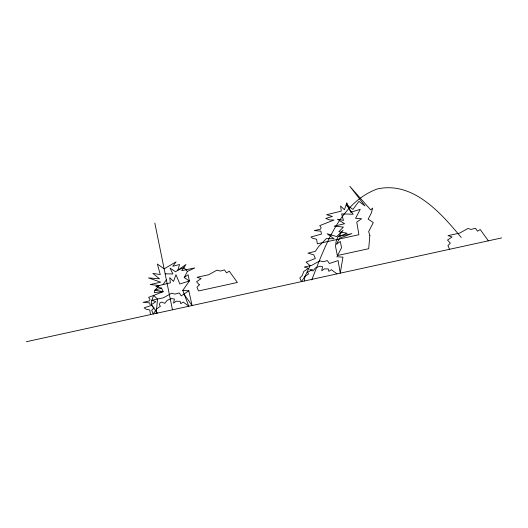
<?xml version="1.0" encoding="UTF-8"?>
<svg xmlns="http://www.w3.org/2000/svg" width="528" height="528" viewBox="0 0 528 528"><rect width="100%" height="100%" fill="white"/><g stroke="black" fill="none" stroke-linecap="round" stroke-linejoin="round"><path stroke-width="0.79" d="M156.136 313.375L157.575 299.066L153.615 295.403L151.787 300.333L151.265 304.762L157.45 313.084M304.3 281.015L304.96 276.388L310.094 265.762L306.134 262.099L315.388 258.449L313.764 254.892L307.989 253.136L315.302 251.361L318.602 246.589L326.278 238.623L334.033 238.795L327.083 233.765L336.719 236.603L343.061 230.175L338.778 236.359L351.853 233.62L339.629 238.154L336.435 244.306L340.316 241.501L341.583 247.751L336.917 256.766L342.949 257.143L340.25 273.167L338.111 260.575L329.399 263.531L327.38 260.588L323.11 261.756L319.843 260.839L311.533 265.452L304.306 267.029L308.365 268.356L303.785 271.451L302.201 275.53L299.838 277.906L301.429 281.642L304.96 276.388L308.576 273.953L307.481 272.316L312.53 269.57L309.698 269.735L312.998 270.963L315.361 267.98L319.816 266.218L322.562 266.699L321.717 270.778L324.298 268.871L328.284 268.97L328.838 271.326L331.406 269.716L336.976 273.88M311.711 279.939C325.268 245.949 339.669 202.943 377.21 188.978C412.87 180.985 440.873 212.87 461.208 237.461M183.982 294.235L192.086 305.521L188.819 290.803L181.236 295.885L179.216 292.948L174.946 294.109L171.679 293.192L163.37 297.805L151.787 300.333L155.852 301.66L151.265 304.762L154.037 307.883L151.675 310.266L153.265 314.002L156.796 308.741L160.413 306.306L159.317 304.676L160.017 302.874L161.535 302.095L164.828 303.323L167.191 300.333L171.646 298.571L174.398 299.059L173.554 303.138L176.134 301.224L180.121 301.33L180.675 303.679L183.242 302.069L188.813 306.233L182.78 290.426L189.354 280.995L184.206 277.55L187.4 271.392L194.786 267.92L181.711 270.659L185.995 264.475L175.593 271.795L170.016 268.066L172.9 273.979L165.152 273.808M163.073 284.605L166.373 279.833M184.206 277.55L188.087 274.745L189.354 280.995L179.843 283.965L175.963 274.685L173.54 281.431L169.699 277.649L170.392 282.83L155.76 286.381L161.535 288.136L163.165 291.687L148.592 297.356L149.978 299.303L149.325 300.96L143.095 302.326L149.721 302.894L150.315 305.824L144.131 307.784L146.104 309.23L149.787 309.989L150.493 314.602M161.535 288.136L154.895 290.123L154.301 292.558L163.165 291.687L154.895 290.123L159.416 285.49L150.15 284.592L160.631 282.163L148.5 277.906L159.515 278.81L152.843 273.359L160.268 274.619L157.384 264.026L164.149 268.877L176.108 261.809L172.768 266.277L179.579 264.502L177.797 270.244L183.85 267.564L187.4 271.392M26.4 341.702L501.6 237.93M182.78 290.426L188.819 290.803M488.341 240.827L480.236 229.541L477.49 231.191L475.464 228.248L471.2 229.416L467.927 228.499L459.617 233.112L448.041 235.64L452.107 236.966L447.52 240.062L450.292 243.19L447.929 245.566L449.519 249.302M154.829 223.067L172.471 309.804M369.844 235.396L368.702 248.701L337.339 255.545L335.511 246.272L336.032 241.844L337.861 236.914L347.12 233.264L338.851 231.7L343.372 227.066L334.105 226.169L344.593 223.74L337.333 219.179L343.471 220.387L341.636 213.88L353.126 214.249L346.177 204.547L352.942 209.398L358.901 201.419L364.973 205.907L349.833 186.298L370.656 209.873L372.649 208.085L371.362 212.969L368.161 219.127L373.316 222.572L368.643 231.587L369.844 235.396M346.843 203.003L344.421 209.748L340.58 205.973L341.273 211.147L326.634 214.698L332.409 216.454L325.769 218.44L329.531 219.925L334.039 220.011L319.757 225.614L321.136 227.561L320.489 229.218L314.259 230.578L320.885 231.152L321.479 234.076L310.939 236.993L312.913 238.438L316.602 239.197L317.308 243.811L358.901 234.729L356.763 222.136L361.594 218.704L355.562 218.328L360.235 209.312L350.717 212.282L346.843 203.003M199.32 284.836L196.957 287.219L198.548 290.954L237.369 282.473L229.264 271.187L226.519 272.837L224.499 269.9L220.229 271.069L216.962 270.151L208.652 274.758L197.069 277.286L201.135 278.612L196.548 281.714L199.32 284.836"/></g></svg>
